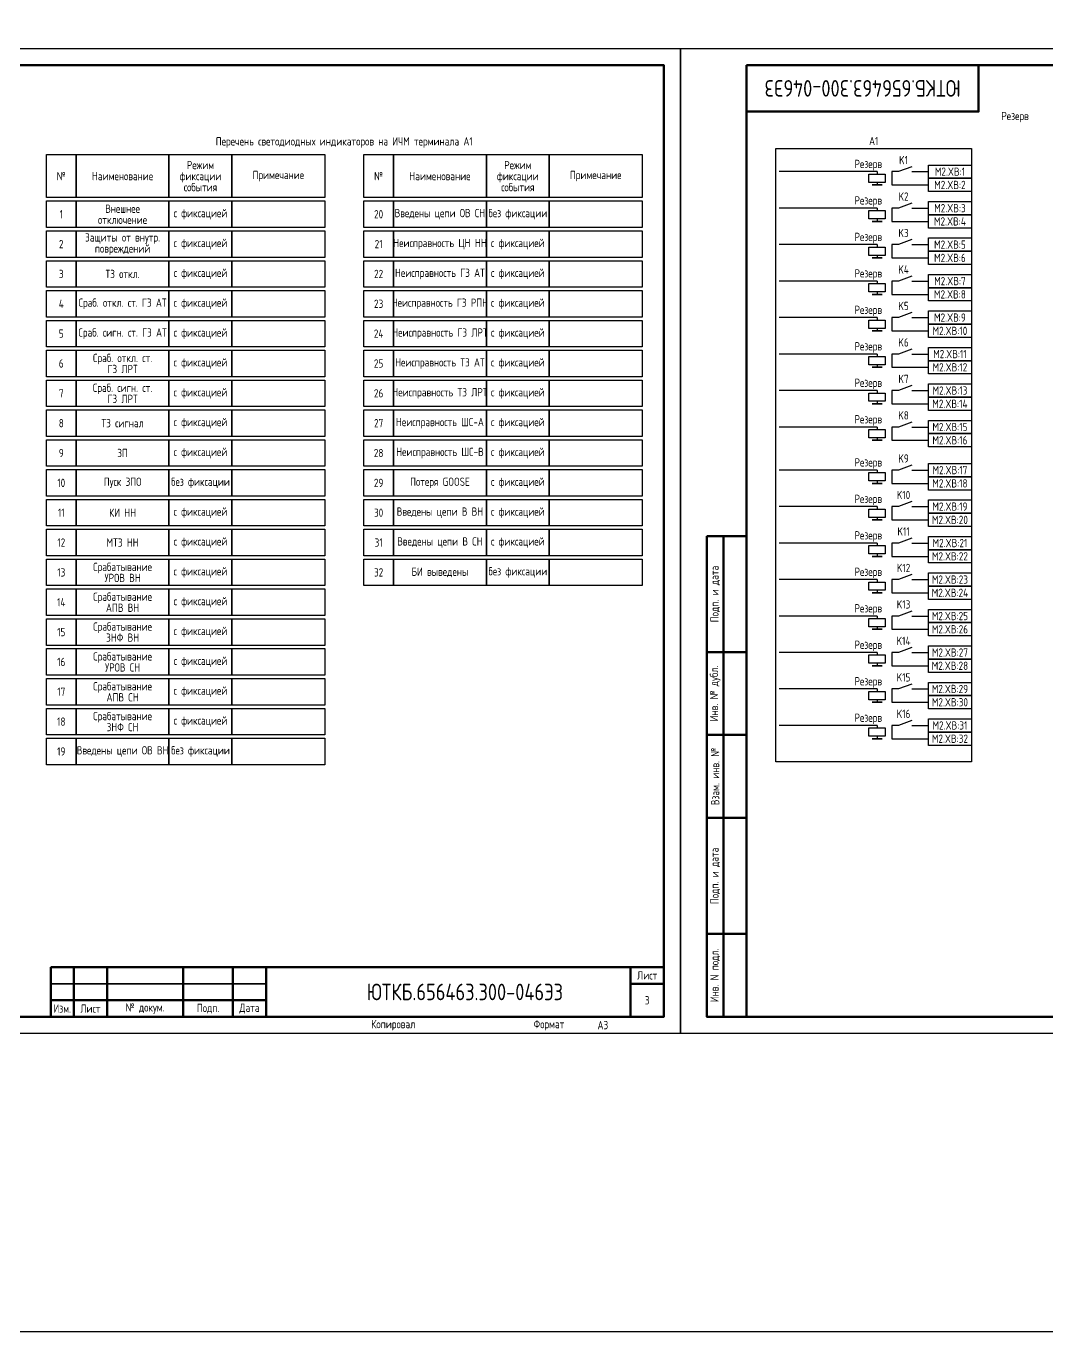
# Model space of a CAD drawing. Header units: millimetres. Extents: x -1117 to 6083, y -90 to 586.
# Drawn here: x 1062.6 to 1370.6, y -90 to 303.8 of the extents above; entities that cross this region are included whole.
import ezdxf

# ---------------------------------------------------------------- set-up
doc = ezdxf.new("R2010")
doc.units = ezdxf.units.MM
doc.styles.add('Gost_type_A', font='GOST_A.TTF')

# ---------------------------------------------------------------- blocks, each defined once
blk = doc.blocks.new('Формат_А3')
blk.add_lwpolyline([(-420, 297), (0, 297), (0, 0), (-420, 0)], close=True)
at = {"lineweight": 50}
blk.add_lwpolyline([(-400, 292), (-5, 292), (-5, 5), (-400, 5)], close=True, dxfattribs=at)
blk = doc.blocks.new('Штамп малый нижний')
at = {"lineweight": 50}
for points in [[(-185, 15), (-178, 15), (-178, 5), (-185, 5)], [(-178, 15), (-168, 15), (-168, 5), (-178, 5)], [(-168, 15), (-145, 15), (-145, 5), (-168, 5)], [(-145, 15), (-130, 15), (-130, 5), (-145, 5)], [(-130, 15), (-120, 15), (-120, 5), (-130, 5)], [(-120, 15), (-10, 15), (-10, 0), (-120, 0)], [(-10, 15), (0, 15), (0, 10), (-10, 10)], [(-10, 10), (0, 10), (0, 0), (-10, 0)], [(-185, 5), (-178, 5), (-178, 0), (-185, 0)], [(-178, 5), (-168, 5), (-168, 0), (-178, 0)], [(-168, 5), (-145, 5), (-145, 0), (-168, 0)], [(-145, 5), (-130, 5), (-130, 0), (-145, 0)], [(-130, 5), (-120, 5), (-120, 0), (-130, 0)]]:
    blk.add_lwpolyline(points, close=True, dxfattribs=at)
for points in [[(-185, 15), (-178, 15), (-178, 10), (-185, 10)], [(-178, 15), (-168, 15), (-168, 10), (-178, 10)], [(-168, 15), (-145, 15), (-145, 10), (-168, 10)], [(-145, 15), (-130, 15), (-130, 10), (-145, 10)], [(-130, 15), (-120, 15), (-120, 10), (-130, 10)], [(-185, 10), (-178, 10), (-178, 5), (-185, 5)], [(-178, 10), (-168, 10), (-168, 5), (-178, 5)], [(-168, 10), (-145, 10), (-145, 5), (-168, 5)], [(-145, 10), (-130, 10), (-130, 5), (-145, 5)], [(-130, 10), (-120, 10), (-120, 5), (-130, 5)]]:
    blk.add_lwpolyline(points, close=True)
at = {"char_height": 2.5, "style": 'Gost_type_A'}
for s, insert, width, attachment_point in [('Лист', (-5, 12.5), 10, 5), ('№ докум.', (-156.5, 2.5), 23, 5), ('Подп.', (-137.5, 2.5), 15, 5), ('Дата', (-125, 2.5), 10, 5), ('Изм.', (-181.5, 2.5), 7, 5), ('Лист', (-173, 2.5), 10, 5), ('Копировал', (-75, -2.53), 13.1202, 6), ('Формат', (-30, -2.53), 13.1202, 6)]:
    blk.add_mtext(s, dxfattribs=dict(at, insert=insert, width=width, attachment_point=attachment_point))
blk = doc.blocks.new('Штамп угловой верхний')
at = {"lineweight": 50}
blk.add_lwpolyline([(0, 0), (70, 0), (70, -14), (0, -14)], close=True, dxfattribs=at)
blk = doc.blocks.new('Штамп левый нижний')
at = {"lineweight": 50}
for points in [[(-12, 145), (-7, 145), (-7, 110), (-12, 110)], [(-7, 145), (0, 145), (0, 110), (-7, 110)], [(-12, 110), (-7, 110), (-7, 85), (-12, 85)], [(-7, 110), (0, 110), (0, 85), (-7, 85)], [(-12, 85), (-7, 85), (-7, 60), (-12, 60)], [(-7, 85), (0, 85), (0, 60), (-7, 60)], [(-12, 60), (-7, 60), (-7, 25), (-12, 25)], [(-7, 60), (0, 60), (0, 25), (-7, 25)], [(-12, 25), (-7, 25), (-7, 0), (-12, 0)], [(-7, 25), (0, 25), (0, 0), (-7, 0)]]:
    blk.add_lwpolyline(points, close=True, dxfattribs=at)
at = {"char_height": 2.5, "attachment_point": 5, "rotation": 90, "style": 'Gost_type_A'}
for s, insert, width in [('Подп. и дата', (-9.5, 127.5), 35), ('Инв. № дубл.', (-9.5, 97.5), 25), ('Взам. инв. №', (-9.5, 72.5), 25), ('Подп. и дата', (-9.5, 42.5), 35), ('Инв. N подл.', (-9.5, 12.5), 25)]:
    blk.add_mtext(s, dxfattribs=dict(at, insert=insert, width=width))

msp = doc.modelspace()

# ---------------------------------------------------------------- linework, layer by layer
at = {"ltscale": 4.32}
for p, q in [((1329.85, 261.37), (1325.85, 259.87)), ((1329.85, 250.37), (1325.85, 248.87)), ((1329.85, 239.37), (1325.85, 237.87)), ((1329.85, 228.37), (1325.85, 226.87)), ((1329.85, 217.37), (1325.85, 215.87)), ((1329.85, 206.37), (1325.85, 204.87)), ((1329.85, 195.37), (1325.85, 193.87)), ((1329.85, 184.37), (1325.85, 182.87)), ((1329.85, 171.37), (1325.85, 169.87)), ((1329.85, 160.37), (1325.85, 158.87)), ((1329.85, 149.37), (1325.85, 147.87)), ((1329.85, 138.37), (1325.85, 136.87)), ((1329.85, 127.37), (1325.85, 125.87)), ((1329.85, 116.37), (1325.85, 114.87)), ((1329.85, 105.37), (1325.85, 103.87)), ((1329.85, 94.37), (1325.85, 92.87))]:
    msp.add_line(p, q, dxfattribs=at)
for p, q in [((1319.35, 259.87), (1289.85, 259.87)), ((1319.35, 259.87), (1319.35, 259.12)), ((1319.35, 256.62), (1319.35, 255.87)), ((1319.35, 248.87), (1289.85, 248.87)), ((1319.35, 248.87), (1319.35, 248.12)), ((1319.35, 245.62), (1319.35, 244.87)), ((1319.35, 237.87), (1289.85, 237.87)), ((1319.35, 237.87), (1319.35, 237.12)), ((1319.35, 234.62), (1319.35, 233.87)), ((1319.35, 226.87), (1289.85, 226.87)), ((1319.35, 226.87), (1319.35, 226.12)), ((1319.35, 223.62), (1319.35, 222.87)), ((1319.35, 215.87), (1289.85, 215.87)), ((1319.35, 215.87), (1319.35, 215.12)), ((1319.35, 212.62), (1319.35, 211.87)), ((1319.35, 204.87), (1289.85, 204.87)), ((1319.35, 204.87), (1319.35, 204.12)), ((1319.35, 201.62), (1319.35, 200.87)), ((1319.35, 193.87), (1289.85, 193.87)), ((1319.35, 193.87), (1319.35, 193.12)), ((1319.35, 190.62), (1319.35, 189.87)), ((1319.35, 182.87), (1289.85, 182.87)), ((1319.35, 182.87), (1319.35, 182.12)), ((1319.35, 179.62), (1319.35, 178.87)), ((1319.35, 169.87), (1289.85, 169.87)), ((1319.35, 169.87), (1319.35, 169.12)), ((1319.35, 166.62), (1319.35, 165.87)), ((1319.35, 158.87), (1289.85, 158.87)), ((1319.35, 158.87), (1319.35, 158.12)), ((1319.35, 155.62), (1319.35, 154.87)), ((1319.35, 147.87), (1289.85, 147.87)), ((1319.35, 147.87), (1319.35, 147.12)), ((1319.35, 144.62), (1319.35, 143.87)), ((1319.35, 136.87), (1289.85, 136.87)), ((1319.35, 136.87), (1319.35, 136.12)), ((1319.35, 133.62), (1319.35, 132.87)), ((1319.35, 125.87), (1289.85, 125.87)), ((1319.35, 125.87), (1319.35, 125.12)), ((1319.35, 122.62), (1319.35, 121.87)), ((1319.35, 114.87), (1289.85, 114.87)), ((1319.35, 114.87), (1319.35, 114.12)), ((1319.35, 111.62), (1319.35, 110.87)), ((1319.35, 103.87), (1289.85, 103.87)), ((1319.35, 103.87), (1319.35, 103.12)), ((1319.35, 100.62), (1319.35, 99.87)), ((1319.35, 92.87), (1289.85, 92.87)), ((1319.35, 92.87), (1319.35, 92.12)), ((1319.35, 89.62), (1319.35, 88.87))]:
    msp.add_line(p, q)
at = {"ltscale": 1.08}
for p, q in [((1325.85, 259.87), (1323.85, 259.87)), ((1323.85, 259.87), (1323.85, 255.87)), ((1329.85, 259.87), (1334.85, 259.87)), ((1323.85, 255.87), (1334.85, 255.87)), ((1325.85, 248.87), (1323.85, 248.87)), ((1323.85, 248.87), (1323.85, 244.87)), ((1329.85, 248.87), (1334.85, 248.87)), ((1323.85, 244.87), (1334.85, 244.87)), ((1325.85, 237.87), (1323.85, 237.87)), ((1323.85, 237.87), (1323.85, 233.87)), ((1329.85, 237.87), (1334.85, 237.87)), ((1323.85, 233.87), (1334.85, 233.87)), ((1325.85, 226.87), (1323.85, 226.87)), ((1323.85, 226.87), (1323.85, 222.87)), ((1329.85, 226.87), (1334.85, 226.87)), ((1323.85, 222.87), (1334.85, 222.87)), ((1325.85, 215.87), (1323.85, 215.87)), ((1323.85, 215.87), (1323.85, 211.87)), ((1329.85, 215.87), (1334.85, 215.87)), ((1323.85, 211.87), (1334.85, 211.87)), ((1325.85, 204.87), (1323.85, 204.87)), ((1323.85, 204.87), (1323.85, 200.87)), ((1329.85, 204.87), (1334.85, 204.87)), ((1323.85, 200.87), (1334.85, 200.87)), ((1325.85, 193.87), (1323.85, 193.87)), ((1323.85, 193.87), (1323.85, 189.87)), ((1329.85, 193.87), (1334.85, 193.87)), ((1323.85, 189.87), (1334.85, 189.87)), ((1325.85, 182.87), (1323.85, 182.87)), ((1323.85, 182.87), (1323.85, 178.87)), ((1329.85, 182.87), (1334.85, 182.87)), ((1323.85, 178.87), (1334.85, 178.87)), ((1325.85, 169.87), (1323.85, 169.87)), ((1323.85, 169.87), (1323.85, 165.87)), ((1329.85, 169.87), (1334.85, 169.87)), ((1323.85, 165.87), (1334.85, 165.87)), ((1325.85, 158.87), (1323.85, 158.87)), ((1323.85, 158.87), (1323.85, 154.87)), ((1329.85, 158.87), (1334.85, 158.87)), ((1323.85, 154.87), (1334.85, 154.87)), ((1325.85, 147.87), (1323.85, 147.87)), ((1323.85, 147.87), (1323.85, 143.87)), ((1329.85, 147.87), (1334.85, 147.87)), ((1323.85, 143.87), (1334.85, 143.87)), ((1325.85, 136.87), (1323.85, 136.87)), ((1323.85, 136.87), (1323.85, 132.87)), ((1329.85, 136.87), (1334.85, 136.87)), ((1323.85, 132.87), (1334.85, 132.87)), ((1325.85, 125.87), (1323.85, 125.87)), ((1323.85, 125.87), (1323.85, 121.87)), ((1329.85, 125.87), (1334.85, 125.87)), ((1323.85, 121.87), (1334.85, 121.87)), ((1325.85, 114.87), (1323.85, 114.87)), ((1323.85, 114.87), (1323.85, 110.87)), ((1329.85, 114.87), (1334.85, 114.87)), ((1323.85, 110.87), (1334.85, 110.87)), ((1325.85, 103.87), (1323.85, 103.87)), ((1323.85, 103.87), (1323.85, 99.87)), ((1329.85, 103.87), (1334.85, 103.87)), ((1323.85, 99.87), (1334.85, 99.87)), ((1325.85, 92.87), (1323.85, 92.87)), ((1323.85, 92.87), (1323.85, 88.87)), ((1329.85, 92.87), (1334.85, 92.87)), ((1323.85, 88.87), (1334.85, 88.87))]:
    msp.add_line(p, q, dxfattribs=at)
for points in [[(-1117.42, 586), (6083.28, 586), (6083.28, -90), (-1117.42, -90)], [(1068.7, 265.03), (1077.7, 265.03), (1077.7, 252.03), (1068.7, 252.03)], [(1077.7, 265.03), (1105.7, 265.03), (1105.7, 252.03), (1077.7, 252.03)], [(1105.7, 265.03), (1124.7, 265.03), (1124.7, 252.03), (1105.7, 252.03)], [(1124.7, 265.03), (1152.7, 265.03), (1152.7, 252.03), (1124.7, 252.03)], [(1164.46, 265.03), (1173.46, 265.03), (1173.46, 252.03), (1164.46, 252.03)], [(1173.46, 265.03), (1201.46, 265.03), (1201.46, 252.03), (1173.46, 252.03)], [(1201.46, 265.03), (1220.46, 265.03), (1220.46, 252.03), (1201.46, 252.03)], [(1220.46, 265.03), (1248.46, 265.03), (1248.46, 252.03), (1220.46, 252.03)], [(1288.85, 266.87), (1347.85, 266.87), (1347.85, 81.87), (1288.85, 81.87)], [(1334.85, 261.87), (1347.85, 261.87), (1347.85, 257.87), (1334.85, 257.87)], [(1321.85, 259.12), (1321.85, 256.62), (1316.85, 256.62), (1316.85, 259.12)], [(1334.85, 257.87), (1347.85, 257.87), (1347.85, 253.87), (1334.85, 253.87)], [(1320.85, 255.87), (1317.85, 255.87)], [(1068.7, 251.03), (1077.7, 251.03), (1077.7, 243.03), (1068.7, 243.03)], [(1077.7, 251.03), (1105.7, 251.03), (1105.7, 243.03), (1077.7, 243.03)], [(1105.7, 251.03), (1124.7, 251.03), (1124.7, 243.03), (1105.7, 243.03)], [(1124.7, 251.03), (1152.7, 251.03), (1152.7, 243.03), (1124.7, 243.03)], [(1164.46, 251.03), (1173.46, 251.03), (1173.46, 243.03), (1164.46, 243.03)], [(1173.46, 251.03), (1201.46, 251.03), (1201.46, 243.03), (1173.46, 243.03)], [(1201.46, 251.03), (1220.46, 251.03), (1220.46, 243.03), (1201.46, 243.03)], [(1220.46, 251.03), (1248.46, 251.03), (1248.46, 243.03), (1220.46, 243.03)], [(1321.85, 248.12), (1321.85, 245.62), (1316.85, 245.62), (1316.85, 248.12)], [(1334.85, 250.87), (1347.85, 250.87), (1347.85, 246.87), (1334.85, 246.87)], [(1320.85, 244.87), (1317.85, 244.87)], [(1334.85, 246.87), (1347.85, 246.87), (1347.85, 242.87), (1334.85, 242.87)], [(1068.7, 242.03), (1077.7, 242.03), (1077.7, 234.03), (1068.7, 234.03)], [(1077.7, 242.03), (1105.7, 242.03), (1105.7, 234.03), (1077.7, 234.03)], [(1105.7, 242.03), (1124.7, 242.03), (1124.7, 234.03), (1105.7, 234.03)], [(1124.7, 242.03), (1152.7, 242.03), (1152.7, 234.03), (1124.7, 234.03)], [(1164.46, 242.03), (1173.46, 242.03), (1173.46, 234.03), (1164.46, 234.03)], [(1173.46, 242.03), (1201.46, 242.03), (1201.46, 234.03), (1173.46, 234.03)], [(1201.46, 242.03), (1220.46, 242.03), (1220.46, 234.03), (1201.46, 234.03)], [(1220.46, 242.03), (1248.46, 242.03), (1248.46, 234.03), (1220.46, 234.03)], [(1321.85, 237.12), (1321.85, 234.62), (1316.85, 234.62), (1316.85, 237.12)], [(1334.85, 239.87), (1347.85, 239.87), (1347.85, 235.87), (1334.85, 235.87)], [(1068.7, 233.03), (1077.7, 233.03), (1077.7, 225.03), (1068.7, 225.03)], [(1077.7, 233.03), (1105.7, 233.03), (1105.7, 225.03), (1077.7, 225.03)], [(1105.7, 233.03), (1124.7, 233.03), (1124.7, 225.03), (1105.7, 225.03)], [(1124.7, 233.03), (1152.7, 233.03), (1152.7, 225.03), (1124.7, 225.03)], [(1164.46, 233.03), (1173.46, 233.03), (1173.46, 225.03), (1164.46, 225.03)], [(1173.46, 233.03), (1201.46, 233.03), (1201.46, 225.03), (1173.46, 225.03)], [(1201.46, 233.03), (1220.46, 233.03), (1220.46, 225.03), (1201.46, 225.03)], [(1220.46, 233.03), (1248.46, 233.03), (1248.46, 225.03), (1220.46, 225.03)], [(1320.85, 233.87), (1317.85, 233.87)], [(1334.85, 235.87), (1347.85, 235.87), (1347.85, 231.87), (1334.85, 231.87)], [(1334.85, 228.87), (1347.85, 228.87), (1347.85, 224.87), (1334.85, 224.87)], [(1321.85, 226.12), (1321.85, 223.62), (1316.85, 223.62), (1316.85, 226.12)], [(1334.85, 224.87), (1347.85, 224.87), (1347.85, 220.87), (1334.85, 220.87)], [(1068.7, 224.03), (1077.7, 224.03), (1077.7, 216.03), (1068.7, 216.03)], [(1077.7, 224.03), (1105.7, 224.03), (1105.7, 216.03), (1077.7, 216.03)], [(1105.7, 224.03), (1124.7, 224.03), (1124.7, 216.03), (1105.7, 216.03)], [(1124.7, 224.03), (1152.7, 224.03), (1152.7, 216.03), (1124.7, 216.03)], [(1164.46, 224.03), (1173.46, 224.03), (1173.46, 216.03), (1164.46, 216.03)], [(1173.46, 224.03), (1201.46, 224.03), (1201.46, 216.03), (1173.46, 216.03)], [(1201.46, 224.03), (1220.46, 224.03), (1220.46, 216.03), (1201.46, 216.03)], [(1220.46, 224.03), (1248.46, 224.03), (1248.46, 216.03), (1220.46, 216.03)], [(1320.85, 222.87), (1317.85, 222.87)], [(1334.85, 217.87), (1347.85, 217.87), (1347.85, 213.87), (1334.85, 213.87)], [(1068.7, 215.03), (1077.7, 215.03), (1077.7, 207.03), (1068.7, 207.03)], [(1077.7, 215.03), (1105.7, 215.03), (1105.7, 207.03), (1077.7, 207.03)], [(1105.7, 215.03), (1124.7, 215.03), (1124.7, 207.03), (1105.7, 207.03)], [(1124.7, 215.03), (1152.7, 215.03), (1152.7, 207.03), (1124.7, 207.03)], [(1164.46, 215.03), (1173.46, 215.03), (1173.46, 207.03), (1164.46, 207.03)], [(1173.46, 215.03), (1201.46, 215.03), (1201.46, 207.03), (1173.46, 207.03)], [(1201.46, 215.03), (1220.46, 215.03), (1220.46, 207.03), (1201.46, 207.03)], [(1220.46, 215.03), (1248.46, 215.03), (1248.46, 207.03), (1220.46, 207.03)], [(1321.85, 215.12), (1321.85, 212.62), (1316.85, 212.62), (1316.85, 215.12)], [(1334.85, 213.87), (1347.85, 213.87), (1347.85, 209.87), (1334.85, 209.87)], [(1320.85, 211.87), (1317.85, 211.87)], [(1068.7, 206.03), (1077.7, 206.03), (1077.7, 198.03), (1068.7, 198.03)], [(1077.7, 206.03), (1105.7, 206.03), (1105.7, 198.03), (1077.7, 198.03)], [(1105.7, 206.03), (1124.7, 206.03), (1124.7, 198.03), (1105.7, 198.03)], [(1124.7, 206.03), (1152.7, 206.03), (1152.7, 198.03), (1124.7, 198.03)], [(1164.46, 206.03), (1173.46, 206.03), (1173.46, 198.03), (1164.46, 198.03)], [(1173.46, 206.03), (1201.46, 206.03), (1201.46, 198.03), (1173.46, 198.03)], [(1201.46, 206.03), (1220.46, 206.03), (1220.46, 198.03), (1201.46, 198.03)], [(1220.46, 206.03), (1248.46, 206.03), (1248.46, 198.03), (1220.46, 198.03)], [(1334.85, 206.87), (1347.85, 206.87), (1347.85, 202.87), (1334.85, 202.87)], [(1321.85, 204.12), (1321.85, 201.62), (1316.85, 201.62), (1316.85, 204.12)], [(1320.85, 200.87), (1317.85, 200.87)], [(1334.85, 202.87), (1347.85, 202.87), (1347.85, 198.87), (1334.85, 198.87)], [(1068.7, 197.03), (1077.7, 197.03), (1077.7, 189.03), (1068.7, 189.03)], [(1077.7, 197.03), (1105.7, 197.03), (1105.7, 189.03), (1077.7, 189.03)], [(1105.7, 197.03), (1124.7, 197.03), (1124.7, 189.03), (1105.7, 189.03)], [(1124.7, 197.03), (1152.7, 197.03), (1152.7, 189.03), (1124.7, 189.03)], [(1164.46, 197.03), (1173.46, 197.03), (1173.46, 189.03), (1164.46, 189.03)], [(1173.46, 197.03), (1201.46, 197.03), (1201.46, 189.03), (1173.46, 189.03)], [(1201.46, 197.03), (1220.46, 197.03), (1220.46, 189.03), (1201.46, 189.03)], [(1220.46, 197.03), (1248.46, 197.03), (1248.46, 189.03), (1220.46, 189.03)], [(1321.85, 193.12), (1321.85, 190.62), (1316.85, 190.62), (1316.85, 193.12)], [(1334.85, 195.87), (1347.85, 195.87), (1347.85, 191.87), (1334.85, 191.87)], [(1320.85, 189.87), (1317.85, 189.87)], [(1334.85, 191.87), (1347.85, 191.87), (1347.85, 187.87), (1334.85, 187.87)], [(1068.7, 188.03), (1077.7, 188.03), (1077.7, 180.03), (1068.7, 180.03)], [(1077.7, 188.03), (1105.7, 188.03), (1105.7, 180.03), (1077.7, 180.03)], [(1105.7, 188.03), (1124.7, 188.03), (1124.7, 180.03), (1105.7, 180.03)], [(1124.7, 188.03), (1152.7, 188.03), (1152.7, 180.03), (1124.7, 180.03)], [(1164.46, 188.03), (1173.46, 188.03), (1173.46, 180.03), (1164.46, 180.03)], [(1173.46, 188.03), (1201.46, 188.03), (1201.46, 180.03), (1173.46, 180.03)], [(1201.46, 188.03), (1220.46, 188.03), (1220.46, 180.03), (1201.46, 180.03)], [(1220.46, 188.03), (1248.46, 188.03), (1248.46, 180.03), (1220.46, 180.03)], [(1321.85, 182.12), (1321.85, 179.62), (1316.85, 179.62), (1316.85, 182.12)], [(1334.85, 184.87), (1347.85, 184.87), (1347.85, 180.87), (1334.85, 180.87)], [(1068.7, 179.03), (1077.7, 179.03), (1077.7, 171.03), (1068.7, 171.03)], [(1077.7, 179.03), (1105.7, 179.03), (1105.7, 171.03), (1077.7, 171.03)], [(1105.7, 179.03), (1124.7, 179.03), (1124.7, 171.03), (1105.7, 171.03)], [(1124.7, 179.03), (1152.7, 179.03), (1152.7, 171.03), (1124.7, 171.03)], [(1164.46, 179.03), (1173.46, 179.03), (1173.46, 171.03), (1164.46, 171.03)], [(1173.46, 179.03), (1201.46, 179.03), (1201.46, 171.03), (1173.46, 171.03)], [(1201.46, 179.03), (1220.46, 179.03), (1220.46, 171.03), (1201.46, 171.03)], [(1220.46, 179.03), (1248.46, 179.03), (1248.46, 171.03), (1220.46, 171.03)], [(1320.85, 178.87), (1317.85, 178.87)], [(1334.85, 180.87), (1347.85, 180.87), (1347.85, 176.87), (1334.85, 176.87)], [(1068.7, 170.03), (1077.7, 170.03), (1077.7, 162.03), (1068.7, 162.03)], [(1077.7, 170.03), (1105.7, 170.03), (1105.7, 162.03), (1077.7, 162.03)], [(1105.7, 170.03), (1124.7, 170.03), (1124.7, 162.03), (1105.7, 162.03)], [(1124.7, 170.03), (1152.7, 170.03), (1152.7, 162.03), (1124.7, 162.03)], [(1164.46, 170.03), (1173.46, 170.03), (1173.46, 162.03), (1164.46, 162.03)], [(1173.46, 170.03), (1201.46, 170.03), (1201.46, 162.03), (1173.46, 162.03)], [(1201.46, 170.03), (1220.46, 170.03), (1220.46, 162.03), (1201.46, 162.03)], [(1220.46, 170.03), (1248.46, 170.03), (1248.46, 162.03), (1220.46, 162.03)], [(1334.85, 171.87), (1347.85, 171.87), (1347.85, 167.87), (1334.85, 167.87)], [(1321.85, 169.12), (1321.85, 166.62), (1316.85, 166.62), (1316.85, 169.12)], [(1320.85, 165.87), (1317.85, 165.87)], [(1334.85, 167.87), (1347.85, 167.87), (1347.85, 163.87), (1334.85, 163.87)], [(1068.7, 161.03), (1077.7, 161.03), (1077.7, 153.03), (1068.7, 153.03)], [(1077.7, 161.03), (1105.7, 161.03), (1105.7, 153.03), (1077.7, 153.03)], [(1105.7, 161.03), (1124.7, 161.03), (1124.7, 153.03), (1105.7, 153.03)], [(1124.7, 161.03), (1152.7, 161.03), (1152.7, 153.03), (1124.7, 153.03)], [(1164.46, 161.03), (1173.46, 161.03), (1173.46, 153.03), (1164.46, 153.03)], [(1173.46, 161.03), (1201.46, 161.03), (1201.46, 153.03), (1173.46, 153.03)], [(1201.46, 161.03), (1220.46, 161.03), (1220.46, 153.03), (1201.46, 153.03)], [(1220.46, 161.03), (1248.46, 161.03), (1248.46, 153.03), (1220.46, 153.03)], [(1321.85, 158.12), (1321.85, 155.62), (1316.85, 155.62), (1316.85, 158.12)], [(1334.85, 160.87), (1347.85, 160.87), (1347.85, 156.87), (1334.85, 156.87)], [(1320.85, 154.87), (1317.85, 154.87)], [(1334.85, 156.87), (1347.85, 156.87), (1347.85, 152.87), (1334.85, 152.87)], [(1068.7, 152.03), (1077.7, 152.03), (1077.7, 144.03), (1068.7, 144.03)], [(1077.7, 152.03), (1105.7, 152.03), (1105.7, 144.03), (1077.7, 144.03)], [(1105.7, 152.03), (1124.7, 152.03), (1124.7, 144.03), (1105.7, 144.03)], [(1124.7, 152.03), (1152.7, 152.03), (1152.7, 144.03), (1124.7, 144.03)], [(1164.46, 152.03), (1173.46, 152.03), (1173.46, 144.03), (1164.46, 144.03)], [(1173.46, 152.03), (1201.46, 152.03), (1201.46, 144.03), (1173.46, 144.03)], [(1201.46, 152.03), (1220.46, 152.03), (1220.46, 144.03), (1201.46, 144.03)], [(1220.46, 152.03), (1248.46, 152.03), (1248.46, 144.03), (1220.46, 144.03)], [(1334.85, 149.87), (1347.85, 149.87), (1347.85, 145.87), (1334.85, 145.87)], [(1321.85, 147.12), (1321.85, 144.62), (1316.85, 144.62), (1316.85, 147.12)], [(1334.85, 145.87), (1347.85, 145.87), (1347.85, 141.87), (1334.85, 141.87)], [(1068.7, 143.03), (1077.7, 143.03), (1077.7, 135.03), (1068.7, 135.03)], [(1077.7, 143.03), (1105.7, 143.03), (1105.7, 135.03), (1077.7, 135.03)], [(1105.7, 143.03), (1124.7, 143.03), (1124.7, 135.03), (1105.7, 135.03)], [(1124.7, 143.03), (1152.7, 143.03), (1152.7, 135.03), (1124.7, 135.03)], [(1164.46, 143.03), (1173.46, 143.03), (1173.46, 135.03), (1164.46, 135.03)], [(1173.46, 143.03), (1201.46, 143.03), (1201.46, 135.03), (1173.46, 135.03)], [(1201.46, 143.03), (1220.46, 143.03), (1220.46, 135.03), (1201.46, 135.03)], [(1220.46, 143.03), (1248.46, 143.03), (1248.46, 135.03), (1220.46, 135.03)], [(1320.85, 143.87), (1317.85, 143.87)], [(1334.85, 138.87), (1347.85, 138.87), (1347.85, 134.87), (1334.85, 134.87)], [(1068.7, 134.03), (1077.7, 134.03), (1077.7, 126.03), (1068.7, 126.03)], [(1077.7, 134.03), (1105.7, 134.03), (1105.7, 126.03), (1077.7, 126.03)], [(1105.7, 134.03), (1124.7, 134.03), (1124.7, 126.03), (1105.7, 126.03)], [(1124.7, 134.03), (1152.7, 134.03), (1152.7, 126.03), (1124.7, 126.03)], [(1321.85, 136.12), (1321.85, 133.62), (1316.85, 133.62), (1316.85, 136.12)], [(1334.85, 134.87), (1347.85, 134.87), (1347.85, 130.87), (1334.85, 130.87)], [(1320.85, 132.87), (1317.85, 132.87)], [(1334.85, 127.87), (1347.85, 127.87), (1347.85, 123.87), (1334.85, 123.87)], [(1068.7, 125.03), (1077.7, 125.03), (1077.7, 117.03), (1068.7, 117.03)], [(1077.7, 125.03), (1105.7, 125.03), (1105.7, 117.03), (1077.7, 117.03)], [(1105.7, 125.03), (1124.7, 125.03), (1124.7, 117.03), (1105.7, 117.03)], [(1124.7, 125.03), (1152.7, 125.03), (1152.7, 117.03), (1124.7, 117.03)], [(1321.85, 125.12), (1321.85, 122.62), (1316.85, 122.62), (1316.85, 125.12)], [(1334.85, 123.87), (1347.85, 123.87), (1347.85, 119.87), (1334.85, 119.87)], [(1320.85, 121.87), (1317.85, 121.87)], [(1068.7, 116.03), (1077.7, 116.03), (1077.7, 108.03), (1068.7, 108.03)], [(1077.7, 116.03), (1105.7, 116.03), (1105.7, 108.03), (1077.7, 108.03)], [(1105.7, 116.03), (1124.7, 116.03), (1124.7, 108.03), (1105.7, 108.03)], [(1124.7, 116.03), (1152.7, 116.03), (1152.7, 108.03), (1124.7, 108.03)], [(1334.85, 116.87), (1347.85, 116.87), (1347.85, 112.87), (1334.85, 112.87)], [(1321.85, 114.12), (1321.85, 111.62), (1316.85, 111.62), (1316.85, 114.12)], [(1320.85, 110.87), (1317.85, 110.87)], [(1334.85, 112.87), (1347.85, 112.87), (1347.85, 108.87), (1334.85, 108.87)], [(1068.7, 107.03), (1077.7, 107.03), (1077.7, 99.03), (1068.7, 99.03)], [(1077.7, 107.03), (1105.7, 107.03), (1105.7, 99.03), (1077.7, 99.03)], [(1105.7, 107.03), (1124.7, 107.03), (1124.7, 99.03), (1105.7, 99.03)], [(1124.7, 107.03), (1152.7, 107.03), (1152.7, 99.03), (1124.7, 99.03)], [(1321.85, 103.12), (1321.85, 100.62), (1316.85, 100.62), (1316.85, 103.12)], [(1334.85, 105.87), (1347.85, 105.87), (1347.85, 101.87), (1334.85, 101.87)], [(1320.85, 99.87), (1317.85, 99.87)], [(1334.85, 101.87), (1347.85, 101.87), (1347.85, 97.87), (1334.85, 97.87)], [(1068.7, 98.03), (1077.7, 98.03), (1077.7, 90.03), (1068.7, 90.03)], [(1077.7, 98.03), (1105.7, 98.03), (1105.7, 90.03), (1077.7, 90.03)], [(1105.7, 98.03), (1124.7, 98.03), (1124.7, 90.03), (1105.7, 90.03)], [(1124.7, 98.03), (1152.7, 98.03), (1152.7, 90.03), (1124.7, 90.03)], [(1334.85, 94.87), (1347.85, 94.87), (1347.85, 90.87), (1334.85, 90.87)], [(1321.85, 92.12), (1321.85, 89.62), (1316.85, 89.62), (1316.85, 92.12)], [(1334.85, 90.87), (1347.85, 90.87), (1347.85, 86.87), (1334.85, 86.87)], [(1068.7, 89.03), (1077.7, 89.03), (1077.7, 81.03), (1068.7, 81.03)], [(1077.7, 89.03), (1105.7, 89.03), (1105.7, 81.03), (1077.7, 81.03)], [(1105.7, 89.03), (1124.7, 89.03), (1124.7, 81.03), (1105.7, 81.03)], [(1124.7, 89.03), (1152.7, 89.03), (1152.7, 81.03), (1124.7, 81.03)], [(1320.85, 88.87), (1317.85, 88.87)]]:
    msp.add_lwpolyline(points, close=True)

# ---------------------------------------------------------------- block references
at = {"color": 1}
for name, p in [('Формат_А3', (1260, 0)), ('Формат_А3', (1680, 0)), ('Штамп левый нижний', (1280, 5)), ('Штамп малый нижний', (1255, 5))]:
    msp.add_blockref(name, p, dxfattribs=at)
msp.add_blockref('Штамп угловой верхний', (1280, 292))

# ---------------------------------------------------------------- texts
at = {"insert": (1315, 285), "char_height": 5, "width": 70, "attachment_point": 5, "rotation": 180, "style": 'Gost_type_A'}
msp.add_mtext('ЮТКБ.656463.300-046Э3', dxfattribs=at)
at = {"char_height": 2.5, "style": 'Gost_type_A'}
for s, insert, width, attachment_point, line_spacing_factor in [('Резерв', (1360.99, 274.73), 66, 8, 0.9), ('Перечень светодиодных индикаторов на ИЧМ терминала А1', (1158.58, 267.08), 179.7591, 8, 0.9), ('A1', (1318.35, 267.87), 59, 8, 0.9), ('Режим\\Pфиксации события', (1115.2, 258.53), 19, 5, 0.8), ('Примечание', (1138.7, 258.53), 28, 5, 0.8), ('Режим\\Pфиксации события', (1210.96, 258.53), 19, 5, 0.8), ('Примечание', (1234.46, 258.53), 28, 5, 0.8), ('№ ', (1073.2, 258.53), 9, 5, 0.8), ('Наименование ', (1091.7, 258.53), 28, 5, 0.8), ('№ ', (1168.96, 258.53), 9, 5, 0.8), ('Наименование ', (1187.46, 258.53), 28, 5, 0.8), ('1', (1073.2, 247.03), 9, 5, 0.8), ('Внешнее\\Pотключение ', (1091.7, 247.03), 28, 5, 0.8), ('с фиксацией', (1115.2, 247.03), 19, 5, 0.8), ('20', (1168.96, 247.03), 9, 5, 0.8), ('Введены цепи ОВ СН', (1187.46, 247.03), 28, 5, 0.8), ('без фиксации', (1210.96, 247.03), 19, 5, 0.8), ('Защиты от внутр. повреждений', (1091.7, 238.03), 28, 5, 0.8), ('2', (1073.2, 238.03), 9, 5, 0.8), ('с фиксацией', (1115.2, 238.03), 19, 5, 0.8), ('21', (1168.96, 238.03), 9, 5, 0.8), ('Неисправность ЦН НН', (1187.46, 238.03), 28, 5, 0.8), ('с фиксацией', (1210.96, 238.03), 19, 5, 0.8), ('3', (1073.2, 229.03), 9, 5, 0.8), ('ТЗ откл.', (1091.7, 229.03), 28, 5, 0.8), ('с фиксацией', (1115.2, 229.03), 19, 5, 0.8), ('22', (1168.96, 229.03), 9, 5, 0.8), ('Неисправность ГЗ АТ', (1187.46, 229.03), 28, 5, 0.8), ('с фиксацией', (1210.96, 229.03), 19, 5, 0.8), ('4', (1073.2, 220.03), 9, 5, 0.8), ('Сраб. откл. ст. ГЗ АТ', (1091.7, 220.03), 28, 5, 0.8), ('с фиксацией', (1115.2, 220.03), 19, 5, 0.8), ('23', (1168.96, 220.03), 9, 5, 0.8), ('Неисправность ГЗ РПН', (1187.46, 220.03), 28, 5, 0.8), ('с фиксацией', (1210.96, 220.03), 19, 5, 0.8), ('Сраб. сигн. ст. ГЗ АТ', (1091.7, 211.03), 28, 5, 0.8), ('с фиксацией', (1115.2, 211.03), 19, 5, 0.8), ('Неисправность ГЗ ЛРТ', (1187.46, 211.03), 28, 5, 0.8), ('с фиксацией', (1210.96, 211.03), 19, 5, 0.8), ('5', (1073.2, 211.03), 9, 5, 0.8), ('24', (1168.96, 211.03), 9, 5, 0.8), ('Сраб. откл. ст. \\PГЗ ЛРТ', (1091.7, 202.03), 28, 5, 0.8), ('6', (1073.2, 202.03), 9, 5, 0.8), ('с фиксацией', (1115.2, 202.03), 19, 5, 0.8), ('25', (1168.96, 202.03), 9, 5, 0.8), ('Неисправность ТЗ АТ', (1187.46, 202.03), 28, 5, 0.8), ('с фиксацией', (1210.96, 202.03), 19, 5, 0.8), ('7', (1073.2, 193.03), 9, 5, 0.8), ('Сраб. сигн. ст. \\PГЗ ЛРТ', (1091.7, 193.03), 28, 5, 0.8), ('с фиксацией', (1115.2, 193.03), 19, 5, 0.8), ('26', (1168.96, 193.03), 9, 5, 0.8), ('Неисправность ТЗ ЛРТ', (1187.46, 193.03), 28, 5, 0.8), ('с фиксацией', (1210.96, 193.03), 19, 5, 0.8), ('8', (1073.2, 184.03), 9, 5, 0.8), ('ТЗ сигнал', (1091.7, 184.03), 28, 5, 0.8), ('с фиксацией', (1115.2, 184.03), 19, 5, 0.8), ('27', (1168.96, 184.03), 9, 5, 0.8), ('Неисправность ШС-А', (1187.46, 184.03), 28, 5, 0.8), ('с фиксацией', (1210.96, 184.03), 19, 5, 0.8), ('9', (1073.2, 175.03), 9, 5, 0.8), ('ЗП', (1091.7, 175.03), 28, 5, 0.8), ('с фиксацией', (1115.2, 175.03), 19, 5, 0.8), ('28', (1168.96, 175.03), 9, 5, 0.8), ('Неисправность ШС-В', (1187.46, 175.03), 28, 5, 0.8), ('с фиксацией', (1210.96, 175.03), 19, 5, 0.8), ('10', (1073.2, 166.03), 9, 5, 0.8), ('Пуск ЗПО', (1091.7, 166.03), 28, 5, 0.8), ('без фиксации', (1115.2, 166.03), 19, 5, 0.8), ('29', (1168.96, 166.03), 9, 5, 0.8), ('Потеря GOOSE', (1187.46, 166.03), 28, 5, 0.8), ('с фиксацией', (1210.96, 166.03), 19, 5, 0.8), ('11', (1073.2, 157.03), 9, 5, 0.8), ('КИ НН', (1091.7, 157.03), 28, 5, 0.8), ('с фиксацией', (1115.2, 157.03), 19, 5, 0.8), ('30', (1168.96, 157.03), 9, 5, 0.8), ('Введены цепи В ВН', (1187.46, 157.03), 28, 5, 0.8), ('с фиксацией', (1210.96, 157.03), 19, 5, 0.8), ('с фиксацией', (1115.2, 148.03), 19, 5, 0.8), ('Введены цепи В СН', (1187.46, 148.03), 28, 5, 0.8), ('с фиксацией', (1210.96, 148.03), 19, 5, 0.8), ('12', (1073.2, 148.03), 9, 5, 0.8), ('МТЗ НН', (1091.7, 148.03), 28, 5, 0.8), ('31', (1168.96, 148.03), 9, 5, 0.8), ('Срабатывание\\PУРОВ ВН', (1091.7, 139.03), 28, 5, 0.8), ('13', (1073.2, 139.03), 9, 5, 0.8), ('с фиксацией', (1115.2, 139.03), 19, 5, 0.8), ('32', (1168.96, 139.03), 9, 5, 0.8), ('БИ выведены', (1187.46, 139.03), 28, 5, 0.8), ('без фиксации', (1210.96, 139.03), 19, 5, 0.8), ('14', (1073.2, 130.03), 9, 5, 0.8), ('Срабатывание\\PАПВ ВН', (1091.7, 130.03), 28, 5, 0.8), ('с фиксацией', (1115.2, 130.03), 19, 5, 0.8), ('15', (1073.2, 121.03), 9, 5, 0.8), ('Срабатывание\\PЗНФ ВН', (1091.7, 121.03), 28, 5, 0.8), ('с фиксацией', (1115.2, 121.03), 19, 5, 0.8), ('Срабатывание\\PУРОВ СН', (1091.7, 112.03), 28, 5, 0.8), ('16', (1073.2, 112.03), 9, 5, 0.8), ('с фиксацией', (1115.2, 112.03), 19, 5, 0.8), ('17', (1073.2, 103.03), 9, 5, 0.8), ('Срабатывание\\PАПВ СН', (1091.7, 103.03), 28, 5, 0.8), ('с фиксацией', (1115.2, 103.03), 19, 5, 0.8), ('18', (1073.2, 94.03), 9, 5, 0.8), ('Срабатывание\\PЗНФ СН', (1091.7, 94.03), 28, 5, 0.8), ('с фиксацией', (1115.2, 94.03), 19, 5, 0.8), ('Введены цепи ОВ ВН', (1091.7, 85.03), 28, 5, 0.8), ('без фиксации', (1115.2, 85.03), 19, 5, 0.8), ('19', (1073.2, 85.03), 9, 5, 0.8)]:
    msp.add_mtext(s, dxfattribs=dict(at, insert=insert, width=width, attachment_point=attachment_point, line_spacing_factor=line_spacing_factor))
at = {"style": 'Gost_type_A'}
for s, insert, char_height, width, attachment_point in [('K1', (1327.35, 263.37), 2.5, 5, 5), ('Резерв', (1320.85, 261.87), 2.5, 31.0015, 6), ('M2.XВ:1', (1341.35, 259.87), 2.5, 13, 5), ('M2.XВ:2', (1341.35, 255.87), 2.5, 13, 5), ('Резерв', (1320.85, 250.87), 2.5, 31.0015, 6), ('K2', (1327.35, 252.37), 2.5, 5, 5), ('M2.XВ:3', (1341.35, 248.87), 2.5, 13, 5), ('M2.XВ:4', (1341.35, 244.87), 2.5, 13, 5), ('Резерв', (1320.85, 239.87), 2.5, 31.0015, 6), ('K3', (1327.35, 241.37), 2.5, 5, 5), ('M2.XВ:5', (1341.35, 237.87), 2.5, 13, 5), ('M2.XВ:6', (1341.35, 233.87), 2.5, 13, 5), ('Резерв', (1320.85, 228.87), 2.5, 31.0015, 6), ('K4', (1327.35, 230.37), 2.5, 5, 5), ('M2.XВ:7', (1341.35, 226.87), 2.5, 13, 5), ('K5', (1327.35, 219.37), 2.5, 5, 5), ('M2.XВ:8', (1341.35, 222.87), 2.5, 13, 5), ('Резерв', (1320.85, 217.87), 2.5, 31.0015, 6), ('M2.XВ:9', (1341.35, 215.87), 2.5, 13, 5), ('M2.XВ:10', (1341.35, 211.87), 2.5, 13, 5), ('K6', (1327.35, 208.37), 2.5, 5, 5), ('Резерв', (1320.85, 206.87), 2.5, 31.0015, 6), ('M2.XВ:11', (1341.35, 204.87), 2.5, 13, 5), ('M2.XВ:12', (1341.35, 200.87), 2.5, 13, 5), ('Резерв', (1320.85, 195.87), 2.5, 31.0015, 6), ('K7', (1327.35, 197.37), 2.5, 5, 5), ('M2.XВ:13', (1341.35, 193.87), 2.5, 13, 5), ('M2.XВ:14', (1341.35, 189.87), 2.5, 13, 5), ('Резерв', (1320.85, 184.87), 2.5, 31.0015, 6), ('K8', (1327.35, 186.37), 2.5, 5, 5), ('M2.XВ:15', (1341.35, 182.87), 2.5, 13, 5), ('M2.XВ:16', (1341.35, 178.87), 2.5, 13, 5), ('Резерв', (1320.85, 171.87), 2.5, 31.0015, 6), ('K9', (1327.35, 173.37), 2.5, 5, 5), ('M2.XВ:17', (1341.35, 169.87), 2.5, 13, 5), ('M2.XВ:18', (1341.35, 165.87), 2.5, 13, 5), ('Резерв', (1320.85, 160.87), 2.5, 31.0015, 6), ('K10', (1327.35, 162.37), 2.5, 5, 5), ('M2.XВ:19', (1341.35, 158.87), 2.5, 13, 5), ('M2.XВ:20', (1341.35, 154.87), 2.5, 13, 5), ('Резерв', (1320.85, 149.87), 2.5, 31.0015, 6), ('K11', (1327.35, 151.37), 2.5, 5, 5), ('M2.XВ:21', (1341.35, 147.87), 2.5, 13, 5), ('M2.XВ:22', (1341.35, 143.87), 2.5, 13, 5), ('Резерв', (1320.85, 138.87), 2.5, 31.0015, 6), ('K12', (1327.35, 140.37), 2.5, 5, 5), ('M2.XВ:23', (1341.35, 136.87), 2.5, 13, 5), ('M2.XВ:24', (1341.35, 132.87), 2.5, 13, 5), ('K13', (1327.35, 129.37), 2.5, 5, 5), ('Резерв', (1320.85, 127.87), 2.5, 31.0015, 6), ('M2.XВ:25', (1341.35, 125.87), 2.5, 13, 5), ('M2.XВ:26', (1341.35, 121.87), 2.5, 13, 5), ('Резерв', (1320.85, 116.87), 2.5, 31.0015, 6), ('K14', (1327.35, 118.37), 2.5, 5, 5), ('M2.XВ:27', (1341.35, 114.87), 2.5, 13, 5), ('M2.XВ:28', (1341.35, 110.87), 2.5, 13, 5), ('Резерв', (1320.85, 105.87), 2.5, 31.0015, 6), ('K15', (1327.35, 107.37), 2.5, 5, 5), ('M2.XВ:29', (1341.35, 103.87), 2.5, 13, 5), ('M2.XВ:30', (1341.35, 99.87), 2.5, 13, 5), ('Резерв', (1320.85, 94.87), 2.5, 31.0015, 6), ('K16', (1327.35, 96.37), 2.5, 5, 5), ('M2.XВ:31', (1341.35, 92.87), 2.5, 13, 5), ('M2.XВ:32', (1341.35, 88.87), 2.5, 13, 5), ('ЮТКБ.656463.300-046Э3', (1195, 12.5), 5, 120, 5), ('3', (1250, 10), 2.5, 10, 5), ('A3', (1235, 2.5), 2.5, 20, 4)]:
    msp.add_mtext(s, dxfattribs=dict(at, insert=insert, char_height=char_height, width=width, attachment_point=attachment_point))

doc.saveas('drawing.dxf')
